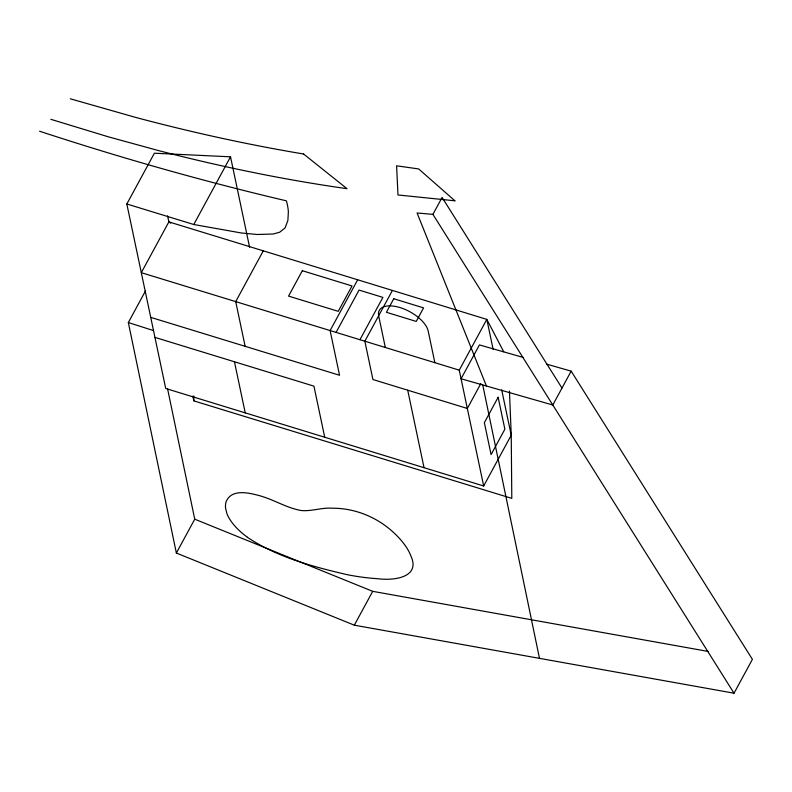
<?xml version="1.0" encoding="UTF-8"?>
<svg xmlns="http://www.w3.org/2000/svg" width="792" height="792" viewBox="0 0 792 792"><rect width="100%" height="100%" fill="white"/><g stroke="black" fill="none" stroke-linecap="round" stroke-linejoin="round"><path stroke-width="1.19" d="M509.454 391.04L511.236 435.204L483.674 485.981L165.716 388.486L126.829 203.99L154.39 153.212L230.531 156.816L249.589 247.233M546.48 364.082L571.171 371.151L752.4 659.36L734.026 693.208L354.321 625.185L176.359 553.034L128.334 322.552L145.56 290.812M126.829 203.99L193.773 224.512L230.531 156.816M263.281 250.836L235.709 301.613L245.134 346.322M176.359 553.034L194.743 519.186L167.577 388.852M357.687 279.784L330.125 330.561L339.54 375.269L150.727 317.364M336.085 332.392L359.053 290.08L382.902 297.396L359.934 339.709M734.026 693.208L432.917 214.355L442.104 197.426L561.983 388.07M392.416 290.436L364.845 341.213L372.923 379.526L467.329 408.474L480.823 383.635M483.674 485.981L459.251 370.161L486.823 319.384L168.874 221.889L167.597 215.87M354.321 625.185L372.705 591.337L708.592 651.509M571.171 371.151L552.796 404.999L461.073 378.764L479.447 344.916L522.958 357.36M432.917 214.355L417.077 212.979L486.427 386.011M193.773 224.512L241.402 232.987L257.252 234.491L273.19 234.016L279.665 232.234L285.031 227.977L287.882 220.473L288.367 211.82A130.145 63.489 28.5 0 0 286.387 200.831C203.148 181.299 120.839 157.885 39.6 131.234M70.29 98.792L135.412 117.345A1239.104 604.514 28.5 0 0 303.593 153.995M459.251 370.161L141.303 272.666L168.874 221.889L170.716 223.176M154.945 337.392L313.949 386.149L324.72 437.243M192.842 396.139L193.842 400.881L511.8 498.376L511.236 435.204L501.692 389.892M50.866 119.325L108.157 136.769L157.895 150.421A1204.642 587.694 28.5 0 0 347.015 188.684L303.603 154.014M128.334 322.552L153.509 330.571M194.743 519.186L372.705 591.337M247.411 537.313C277.259 557.251 312.781 566.656 347.361 574.715A190.159 92.773 28.5 0 0 370.557 578.14A192.674 94.001 28.5 0 0 377.863 578.714C392.436 580.764 420.928 578.091 410.969 556.113A63.192 30.829 28.5 0 0 404.257 544.223A64.063 31.254 28.5 0 0 395.099 533.957C378.526 517.81 355.806 508.147 332.6 508.226C322.037 507.335 311.781 511.493 301.257 510.533C286.219 507.91 273.151 499.148 258.42 495.386C248.064 492.614 231.343 488.931 226.156 501.633A53.203 25.958 28.5 0 0 225.581 508.236L226.977 513.8A48.005 23.423 28.5 0 0 247.46 537.283M503.712 351.747L486.823 319.384L493.178 349.549M434.858 362.677L428.205 331.096A27.482 13.405 28.5 0 0 400.089 307.593A27.482 13.405 28.5 0 0 378.685 315.919L385.338 347.49M407.712 390.199L424.047 467.696M234.452 361.766L245.223 412.86M482.744 384.962L539.491 658.36M193.802 396.02L193.842 400.881M302.336 270.715L288.555 296.099L338.243 311.335L352.024 285.952L302.336 270.715M393.763 298.742L386.417 312.286L416.226 321.433L423.581 307.89L393.763 298.742M498.138 397.287L484.358 422.671L491.089 454.608L504.87 429.214L498.138 397.287M454.905 200.792L397.99 194.971L396.604 165.815L418.671 168.934L454.905 200.792"/></g></svg>
